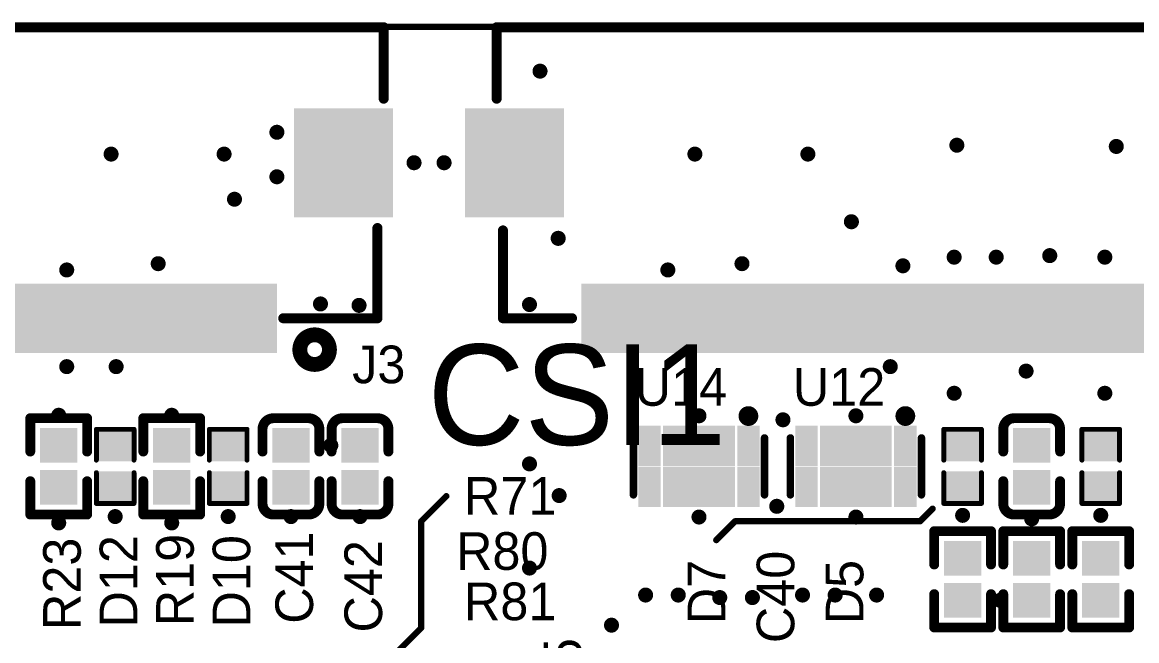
# Model space of a CAD drawing. Header units: millimetres. Extents: x 1205 to 1330, y 770 to 864.
# Drawn here: x 1275.97 to 1298.52, y 847.21 to 859.73 of the extents above; entities that cross this region are included whole.
import ezdxf

# ---------------------------------------------------------------- set-up
doc = ezdxf.new("R2010")
doc.units = ezdxf.units.MM
for name, color, linetype in [('Mechanical1', 6, 'Continuous'), ('TopOverlay', 2, 'Continuous'), ('TopPaste', 8, 'Continuous'), ('TopSolder', 216, 'Continuous'), ('ViaHoleLayer', 16, 'Continuous')]:
    doc.layers.add(name, color=color, linetype=linetype)

# ---------------------------------------------------------------- blocks, each defined once
blk = doc.blocks.new('0402_C_56')
at = {"layer": 'TopOverlay', "const_width": 0.2}
for points in [[(-0.975, 0.355, -0.414214), (-0.755, 0.575)], [(0.755, 0.575, -0.414214), (0.975, 0.355)], [(-0.755, -0.575, -0.414214), (-0.975, -0.355)], [(0.975, -0.355, -0.414214), (0.755, -0.575)]]:
    blk.add_lwpolyline(points, format="xyb", dxfattribs=at)
for points in [[(-0.975, 0.355), (-0.975, -0.355)], [(-0.75, 0.575), (-0.3, 0.575)], [(0.3, 0.575), (0.75, 0.575)], [(0.975, 0.355), (0.975, -0.355)], [(-0.3, -0.575), (-0.75, -0.575)], [(0.3, -0.575), (0.75, -0.575)]]:
    blk.add_lwpolyline(points, dxfattribs=at)
at = {"layer": 'TopOverlay', "const_width": 0.1}
for points in [[(-1.025, 0.355, 1), (-0.925, 0.355, 1)], [(-1.025, 0.355, 1), (-0.925, 0.355, 1)], [(-0.805, 0.575, 1), (-0.705, 0.575, 1)], [(-0.8, 0.575, 1), (-0.7, 0.575, 1)], [(-0.35, 0.575, 1), (-0.25, 0.575, 1)], [(0.25, 0.575, 1), (0.35, 0.575, 1)], [(0.7, 0.575, 1), (0.8, 0.575, 1)], [(0.705, 0.575, 1), (0.805, 0.575, 1)], [(0.925, 0.355, 1), (1.025, 0.355, 1)], [(0.925, 0.355, 1), (1.025, 0.355, 1)], [(-1.025, -0.355, 1), (-0.925, -0.355, 1)], [(-1.025, -0.355, 1), (-0.925, -0.355, 1)], [(0.925, -0.355, 1), (1.025, -0.355, 1)], [(0.925, -0.355, 1), (1.025, -0.355, 1)], [(-0.805, -0.575, 1), (-0.705, -0.575, 1)], [(-0.8, -0.575, 1), (-0.7, -0.575, 1)], [(-0.35, -0.575, 1), (-0.25, -0.575, 1)], [(0.25, -0.575, 1), (0.35, -0.575, 1)], [(0.7, -0.575, 1), (0.8, -0.575, 1)], [(0.705, -0.575, 1), (0.805, -0.575, 1)]]:
    blk.add_lwpolyline(points, format="xyb", close=True, dxfattribs=at)
at = {"layer": 'TopPaste'}
for points in [[(-0.725, -0.325), (-0.125, -0.325), (-0.725, 0.325), (-0.125, 0.325)], [(0.125, -0.325), (0.725, -0.325), (0.125, 0.325), (0.725, 0.325)]]:
    blk.add_solid(points, dxfattribs=at)
at = {"layer": 'TopSolder'}
for points in [[(-0.776, -0.376), (-0.074, -0.376), (-0.776, 0.376), (-0.074, 0.376)], [(0.074, -0.376), (0.776, -0.376), (0.074, 0.376), (0.776, 0.376)]]:
    blk.add_solid(points, dxfattribs=at)
blk = doc.blocks.new('0402_C_57')
at = {"layer": 'TopOverlay', "const_width": 0.2}
for points in [[(-0.975, 0.355, -0.414214), (-0.755, 0.575)], [(0.755, 0.575, -0.414214), (0.975, 0.355)], [(-0.755, -0.575, -0.414214), (-0.975, -0.355)], [(0.975, -0.355, -0.414214), (0.755, -0.575)]]:
    blk.add_lwpolyline(points, format="xyb", dxfattribs=at)
for points in [[(-0.975, 0.355), (-0.975, -0.355)], [(-0.75, 0.575), (-0.3, 0.575)], [(0.3, 0.575), (0.75, 0.575)], [(0.975, 0.355), (0.975, -0.355)], [(-0.3, -0.575), (-0.75, -0.575)], [(0.3, -0.575), (0.75, -0.575)]]:
    blk.add_lwpolyline(points, dxfattribs=at)
at = {"layer": 'TopOverlay', "const_width": 0.1}
for points in [[(-1.025, 0.355, 1), (-0.925, 0.355, 1)], [(-1.025, 0.355, 1), (-0.925, 0.355, 1)], [(-0.805, 0.575, 1), (-0.705, 0.575, 1)], [(-0.8, 0.575, 1), (-0.7, 0.575, 1)], [(-0.35, 0.575, 1), (-0.25, 0.575, 1)], [(0.25, 0.575, 1), (0.35, 0.575, 1)], [(0.7, 0.575, 1), (0.8, 0.575, 1)], [(0.705, 0.575, 1), (0.805, 0.575, 1)], [(0.925, 0.355, 1), (1.025, 0.355, 1)], [(0.925, 0.355, 1), (1.025, 0.355, 1)], [(-1.025, -0.355, 1), (-0.925, -0.355, 1)], [(-1.025, -0.355, 1), (-0.925, -0.355, 1)], [(0.925, -0.355, 1), (1.025, -0.355, 1)], [(0.925, -0.355, 1), (1.025, -0.355, 1)], [(-0.805, -0.575, 1), (-0.705, -0.575, 1)], [(-0.8, -0.575, 1), (-0.7, -0.575, 1)], [(-0.35, -0.575, 1), (-0.25, -0.575, 1)], [(0.25, -0.575, 1), (0.35, -0.575, 1)], [(0.7, -0.575, 1), (0.8, -0.575, 1)], [(0.705, -0.575, 1), (0.805, -0.575, 1)]]:
    blk.add_lwpolyline(points, format="xyb", close=True, dxfattribs=at)
at = {"layer": 'TopPaste'}
for points in [[(-0.725, -0.325), (-0.125, -0.325), (-0.725, 0.325), (-0.125, 0.325)], [(0.125, -0.325), (0.725, -0.325), (0.125, 0.325), (0.725, 0.325)]]:
    blk.add_solid(points, dxfattribs=at)
at = {"layer": 'TopSolder'}
for points in [[(-0.776, -0.376), (-0.074, -0.376), (-0.776, 0.376), (-0.074, 0.376)], [(0.074, -0.376), (0.776, -0.376), (0.074, 0.376), (0.776, 0.376)]]:
    blk.add_solid(points, dxfattribs=at)
blk = doc.blocks.new('0402_C_58')
at = {"layer": 'TopOverlay', "const_width": 0.2}
for points in [[(-0.975, 0.355, -0.414214), (-0.755, 0.575)], [(0.755, 0.575, -0.414214), (0.975, 0.355)], [(-0.755, -0.575, -0.414214), (-0.975, -0.355)], [(0.975, -0.355, -0.414214), (0.755, -0.575)]]:
    blk.add_lwpolyline(points, format="xyb", dxfattribs=at)
for points in [[(-0.975, 0.355), (-0.975, -0.355)], [(-0.75, 0.575), (-0.3, 0.575)], [(0.3, 0.575), (0.75, 0.575)], [(0.975, 0.355), (0.975, -0.355)], [(-0.3, -0.575), (-0.75, -0.575)], [(0.3, -0.575), (0.75, -0.575)]]:
    blk.add_lwpolyline(points, dxfattribs=at)
at = {"layer": 'TopOverlay', "const_width": 0.1}
for points in [[(-1.025, 0.355, 1), (-0.925, 0.355, 1)], [(-1.025, 0.355, 1), (-0.925, 0.355, 1)], [(-0.805, 0.575, 1), (-0.705, 0.575, 1)], [(-0.8, 0.575, 1), (-0.7, 0.575, 1)], [(-0.35, 0.575, 1), (-0.25, 0.575, 1)], [(0.25, 0.575, 1), (0.35, 0.575, 1)], [(0.7, 0.575, 1), (0.8, 0.575, 1)], [(0.705, 0.575, 1), (0.805, 0.575, 1)], [(0.925, 0.355, 1), (1.025, 0.355, 1)], [(0.925, 0.355, 1), (1.025, 0.355, 1)], [(-1.025, -0.355, 1), (-0.925, -0.355, 1)], [(-1.025, -0.355, 1), (-0.925, -0.355, 1)], [(0.925, -0.355, 1), (1.025, -0.355, 1)], [(0.925, -0.355, 1), (1.025, -0.355, 1)], [(-0.805, -0.575, 1), (-0.705, -0.575, 1)], [(-0.8, -0.575, 1), (-0.7, -0.575, 1)], [(-0.35, -0.575, 1), (-0.25, -0.575, 1)], [(0.25, -0.575, 1), (0.35, -0.575, 1)], [(0.7, -0.575, 1), (0.8, -0.575, 1)], [(0.705, -0.575, 1), (0.805, -0.575, 1)]]:
    blk.add_lwpolyline(points, format="xyb", close=True, dxfattribs=at)
at = {"layer": 'TopPaste'}
for points in [[(-0.725, -0.325), (-0.125, -0.325), (-0.725, 0.325), (-0.125, 0.325)], [(0.125, -0.325), (0.725, -0.325), (0.125, 0.325), (0.725, 0.325)]]:
    blk.add_solid(points, dxfattribs=at)
at = {"layer": 'TopSolder'}
for points in [[(-0.776, -0.376), (-0.074, -0.376), (-0.776, 0.376), (-0.074, 0.376)], [(0.074, -0.376), (0.776, -0.376), (0.074, 0.376), (0.776, 0.376)]]:
    blk.add_solid(points, dxfattribs=at)
blk = doc.blocks.new('DFN1006_236')
at = {"layer": 'TopOverlay', "const_width": 0.1}
for points in [[(-0.75, 0.381), (-0.127, 0.381)], [(-0.75, 0.381), (-0.75, -0.381)], [(0.127, 0.381), (0.75, 0.381)], [(0.75, 0.381), (0.75, -0.381)], [(-0.75, -0.381), (-0.127, -0.381)], [(0.127, -0.381), (0.75, -0.381)]]:
    blk.add_lwpolyline(points, dxfattribs=at)
at = {"layer": 'TopOverlay', "const_width": 0.05}
for points in [[(-0.775, 0.381, 1), (-0.725, 0.381, 1)], [(-0.775, 0.381, 1), (-0.725, 0.381, 1)], [(-0.152, 0.381, 1), (-0.102, 0.381, 1)], [(0.102, 0.381, 1), (0.152, 0.381, 1)], [(0.725, 0.381, 1), (0.775, 0.381, 1)], [(0.725, 0.381, 1), (0.775, 0.381, 1)], [(-0.775, -0.381, 1), (-0.725, -0.381, 1)], [(-0.775, -0.381, 1), (-0.725, -0.381, 1)], [(-0.152, -0.381, 1), (-0.102, -0.381, 1)], [(0.102, -0.381, 1), (0.152, -0.381, 1)], [(0.725, -0.381, 1), (0.775, -0.381, 1)], [(0.725, -0.381, 1), (0.775, -0.381, 1)]]:
    blk.add_lwpolyline(points, format="xyb", close=True, dxfattribs=at)
at = {"layer": 'TopPaste'}
for points in [[(-0.65, -0.3), (-0.15, -0.3), (-0.65, 0.3), (-0.15, 0.3)], [(0.15, -0.3), (0.65, -0.3), (0.15, 0.3), (0.65, 0.3)]]:
    blk.add_solid(points, dxfattribs=at)
at = {"layer": 'TopSolder'}
for points in [[(-0.701, -0.351), (-0.099, -0.351), (-0.701, 0.351), (-0.099, 0.351)], [(0.099, -0.351), (0.701, -0.351), (0.099, 0.351), (0.701, 0.351)]]:
    blk.add_solid(points, dxfattribs=at)
blk = doc.blocks.new('DFN1006_238')
at = {"layer": 'TopOverlay', "const_width": 0.1}
for points in [[(-0.75, 0.381), (-0.75, -0.381)], [(-0.75, 0.381), (-0.127, 0.381)], [(0.127, 0.381), (0.75, 0.381)], [(0.75, 0.381), (0.75, -0.381)], [(-0.75, -0.381), (-0.127, -0.381)], [(0.127, -0.381), (0.75, -0.381)]]:
    blk.add_lwpolyline(points, dxfattribs=at)
at = {"layer": 'TopOverlay', "const_width": 0.05}
for points in [[(-0.775, 0.381, 1), (-0.725, 0.381, 1)], [(-0.775, 0.381, 1), (-0.725, 0.381, 1)], [(-0.152, 0.381, 1), (-0.102, 0.381, 1)], [(0.102, 0.381, 1), (0.152, 0.381, 1)], [(0.725, 0.381, 1), (0.775, 0.381, 1)], [(0.725, 0.381, 1), (0.775, 0.381, 1)], [(-0.775, -0.381, 1), (-0.725, -0.381, 1)], [(-0.775, -0.381, 1), (-0.725, -0.381, 1)], [(-0.152, -0.381, 1), (-0.102, -0.381, 1)], [(0.102, -0.381, 1), (0.152, -0.381, 1)], [(0.725, -0.381, 1), (0.775, -0.381, 1)], [(0.725, -0.381, 1), (0.775, -0.381, 1)]]:
    blk.add_lwpolyline(points, format="xyb", close=True, dxfattribs=at)
at = {"layer": 'TopPaste'}
for points in [[(-0.65, -0.3), (-0.15, -0.3), (-0.65, 0.3), (-0.15, 0.3)], [(0.15, -0.3), (0.65, -0.3), (0.15, 0.3), (0.65, 0.3)]]:
    blk.add_solid(points, dxfattribs=at)
at = {"layer": 'TopSolder'}
for points in [[(-0.701, -0.351), (-0.099, -0.351), (-0.701, 0.351), (-0.099, 0.351)], [(0.099, -0.351), (0.701, -0.351), (0.099, 0.351), (0.701, 0.351)]]:
    blk.add_solid(points, dxfattribs=at)
blk = doc.blocks.new('DFN1006_241')
at = {"layer": 'TopOverlay', "const_width": 0.1}
for points in [[(-0.75, 0.381), (-0.75, -0.381)], [(-0.75, 0.381), (-0.127, 0.381)], [(0.127, 0.381), (0.75, 0.381)], [(0.75, 0.381), (0.75, -0.381)], [(-0.75, -0.381), (-0.127, -0.381)], [(0.127, -0.381), (0.75, -0.381)]]:
    blk.add_lwpolyline(points, dxfattribs=at)
at = {"layer": 'TopOverlay', "const_width": 0.05}
for points in [[(-0.775, 0.381, 1), (-0.725, 0.381, 1)], [(-0.775, 0.381, 1), (-0.725, 0.381, 1)], [(-0.152, 0.381, 1), (-0.102, 0.381, 1)], [(0.102, 0.381, 1), (0.152, 0.381, 1)], [(0.725, 0.381, 1), (0.775, 0.381, 1)], [(0.725, 0.381, 1), (0.775, 0.381, 1)], [(-0.775, -0.381, 1), (-0.725, -0.381, 1)], [(-0.775, -0.381, 1), (-0.725, -0.381, 1)], [(-0.152, -0.381, 1), (-0.102, -0.381, 1)], [(0.102, -0.381, 1), (0.152, -0.381, 1)], [(0.725, -0.381, 1), (0.775, -0.381, 1)], [(0.725, -0.381, 1), (0.775, -0.381, 1)]]:
    blk.add_lwpolyline(points, format="xyb", close=True, dxfattribs=at)
at = {"layer": 'TopPaste'}
for points in [[(-0.65, -0.3), (-0.15, -0.3), (-0.65, 0.3), (-0.15, 0.3)], [(0.15, -0.3), (0.65, -0.3), (0.15, 0.3), (0.65, 0.3)]]:
    blk.add_solid(points, dxfattribs=at)
at = {"layer": 'TopSolder'}
for points in [[(-0.701, -0.351), (-0.099, -0.351), (-0.701, 0.351), (-0.099, 0.351)], [(0.099, -0.351), (0.701, -0.351), (0.099, 0.351), (0.701, 0.351)]]:
    blk.add_solid(points, dxfattribs=at)
blk = doc.blocks.new('DFN1006_243')
at = {"layer": 'TopOverlay', "const_width": 0.1}
for points in [[(-0.75, 0.381), (-0.75, -0.381)], [(-0.75, 0.381), (-0.127, 0.381)], [(0.127, 0.381), (0.75, 0.381)], [(0.75, 0.381), (0.75, -0.381)], [(-0.75, -0.381), (-0.127, -0.381)], [(0.127, -0.381), (0.75, -0.381)]]:
    blk.add_lwpolyline(points, dxfattribs=at)
at = {"layer": 'TopOverlay', "const_width": 0.05}
for points in [[(-0.775, 0.381, 1), (-0.725, 0.381, 1)], [(-0.775, 0.381, 1), (-0.725, 0.381, 1)], [(-0.152, 0.381, 1), (-0.102, 0.381, 1)], [(0.102, 0.381, 1), (0.152, 0.381, 1)], [(0.725, 0.381, 1), (0.775, 0.381, 1)], [(0.725, 0.381, 1), (0.775, 0.381, 1)], [(-0.775, -0.381, 1), (-0.725, -0.381, 1)], [(-0.775, -0.381, 1), (-0.725, -0.381, 1)], [(-0.152, -0.381, 1), (-0.102, -0.381, 1)], [(0.102, -0.381, 1), (0.152, -0.381, 1)], [(0.725, -0.381, 1), (0.775, -0.381, 1)], [(0.725, -0.381, 1), (0.775, -0.381, 1)]]:
    blk.add_lwpolyline(points, format="xyb", close=True, dxfattribs=at)
at = {"layer": 'TopPaste'}
for points in [[(-0.65, -0.3), (-0.15, -0.3), (-0.65, 0.3), (-0.15, 0.3)], [(0.15, -0.3), (0.65, -0.3), (0.15, 0.3), (0.65, 0.3)]]:
    blk.add_solid(points, dxfattribs=at)
at = {"layer": 'TopSolder'}
for points in [[(-0.701, -0.351), (-0.099, -0.351), (-0.701, 0.351), (-0.099, 0.351)], [(0.099, -0.351), (0.701, -0.351), (0.099, 0.351), (0.701, 0.351)]]:
    blk.add_solid(points, dxfattribs=at)
blk = doc.blocks.new('FFC0_5_40P_324')
at = {"layer": 'TopOverlay'}
for points, const_width in [([(-10.466, 2.209, 1), (-11.066, 2.209, 1)], 0.3), ([(-11.141, 2.209, 1), (-10.991, 2.209, 1)], 0.15), ([(-10.541, 2.209, 1), (-10.391, 2.209, 1)], 0.15), ([(-12.087, 1.574, 1), (-11.985, 1.574, 1)], 0.102), ([(-12.087, 1.574, 1), (-11.985, 1.574, 1)], 0.101), ([(-10.182, 1.574, 1), (-10.08, 1.574, 1)], 0.101), ([(-12.087, -0.252, 1), (-11.985, -0.252, 1)], 0.102), ([(-12.214, -2.871, 1), (-12.112, -2.871, 1)], 0.101), ([(-12.214, -4.316, 1), (-12.112, -4.316, 1)], 0.102), ([(-12.214, -4.316, 1), (-12.112, -4.316, 1)], 0.101)]:
    blk.add_lwpolyline(points, format="xyb", close=True, dxfattribs=dict(at, const_width=const_width))
at = {"layer": 'TopOverlay', "const_width": 0.203}
for points in [[(-12.036, 1.574), (-12.036, -0.252)], [(-10.131, 1.574), (-12.036, 1.574)], [(-12.163, -2.871), (-12.163, -4.316)], [(11.713, -4.316), (-12.163, -4.316)]]:
    blk.add_lwpolyline(points, dxfattribs=at)
at = {"layer": 'TopPaste'}
for points in [[(-9.9, 0.974), (-9.6, 0.974), (-9.9, 2.174), (-9.6, 2.174)], [(-9.4, 0.974), (-9.1, 0.974), (-9.4, 2.174), (-9.1, 2.174)], [(-8.9, 0.974), (-8.6, 0.974), (-8.9, 2.174), (-8.6, 2.174)], [(-8.4, 0.974), (-8.1, 0.974), (-8.4, 2.174), (-8.1, 2.174)], [(-7.9, 0.974), (-7.6, 0.974), (-7.9, 2.174), (-7.6, 2.174)], [(-7.4, 0.974), (-7.1, 0.974), (-7.4, 2.174), (-7.1, 2.174)], [(-6.9, 0.974), (-6.6, 0.974), (-6.9, 2.174), (-6.6, 2.174)], [(-6.4, 0.974), (-6.1, 0.974), (-6.4, 2.174), (-6.1, 2.174)], [(-5.9, 0.974), (-5.6, 0.974), (-5.9, 2.174), (-5.6, 2.174)], [(-5.4, 0.974), (-5.1, 0.974), (-5.4, 2.174), (-5.1, 2.174)], [(-4.9, 0.974), (-4.6, 0.974), (-4.9, 2.174), (-4.6, 2.174)], [(-12.25, -2.574), (-10.45, -2.574), (-12.25, -0.574), (-10.45, -0.574)]]:
    blk.add_solid(points, dxfattribs=at)
at = {"layer": 'TopSolder'}
for points in [[(-10.002, 0.872), (-9.498, 0.872), (-10.002, 2.276), (-9.498, 2.276)], [(-9.502, 0.872), (-8.998, 0.872), (-9.502, 2.276), (-8.998, 2.276)], [(-9.002, 0.872), (-8.498, 0.872), (-9.002, 2.276), (-8.498, 2.276)], [(-8.502, 0.872), (-7.998, 0.872), (-8.502, 2.276), (-7.998, 2.276)], [(-8.002, 0.872), (-7.498, 0.872), (-8.002, 2.276), (-7.498, 2.276)], [(-7.502, 0.872), (-6.998, 0.872), (-7.502, 2.276), (-6.998, 2.276)], [(-7.002, 0.872), (-6.498, 0.872), (-7.002, 2.276), (-6.498, 2.276)], [(-6.502, 0.872), (-5.998, 0.872), (-6.502, 2.276), (-5.998, 2.276)], [(-6.002, 0.872), (-5.498, 0.872), (-6.002, 2.276), (-5.498, 2.276)], [(-5.502, 0.872), (-4.998, 0.872), (-5.502, 2.276), (-4.998, 2.276)], [(-5.002, 0.872), (-4.498, 0.872), (-5.002, 2.276), (-4.498, 2.276)], [(-12.352, -2.676), (-10.348, -2.676), (-12.352, -0.472), (-10.348, -0.472)]]:
    blk.add_solid(points, dxfattribs=at)
blk = doc.blocks.new('FFC0_5_40P_325')
at = {"layer": 'TopOverlay', "const_width": 0.203}
for points in [[(11.586, 1.574), (10.189, 1.574)], [(11.586, 1.574), (11.586, -0.204)], [(11.713, -2.871), (11.713, -4.316)], [(11.713, -4.316), (-12.163, -4.316)]]:
    blk.add_lwpolyline(points, dxfattribs=at)
at = {"layer": 'TopOverlay'}
for points, const_width in [([(10.138, 1.574, 1), (10.24, 1.574, 1)], 0.101), ([(11.535, 1.574, 1), (11.637, 1.574, 1)], 0.101), ([(11.535, 1.574, 1), (11.637, 1.574, 1)], 0.101), ([(11.535, -0.204, 1), (11.637, -0.204, 1)], 0.101), ([(11.662, -2.871, 1), (11.764, -2.871, 1)], 0.101), ([(11.662, -4.316, 1), (11.764, -4.316, 1)], 0.102), ([(11.662, -4.316, 1), (11.764, -4.316, 1)], 0.101)]:
    blk.add_lwpolyline(points, format="xyb", close=True, dxfattribs=dict(at, const_width=const_width))
at = {"layer": 'TopPaste'}
for points in [[(-1.4, 0.974), (-1.1, 0.974), (-1.4, 2.174), (-1.1, 2.174)], [(-0.9, 0.974), (-0.6, 0.974), (-0.9, 2.174), (-0.6, 2.174)], [(-0.4, 0.974), (-0.1, 0.974), (-0.4, 2.174), (-0.1, 2.174)], [(0.1, 0.974), (0.4, 0.974), (0.1, 2.174), (0.4, 2.174)], [(0.6, 0.974), (0.9, 0.974), (0.6, 2.174), (0.9, 2.174)], [(1.1, 0.974), (1.4, 0.974), (1.1, 2.174), (1.4, 2.174)], [(1.6, 0.974), (1.9, 0.974), (1.6, 2.174), (1.9, 2.174)], [(2.1, 0.974), (2.4, 0.974), (2.1, 2.174), (2.4, 2.174)], [(2.6, 0.974), (2.9, 0.974), (2.6, 2.174), (2.9, 2.174)], [(3.1, 0.974), (3.4, 0.974), (3.1, 2.174), (3.4, 2.174)], [(3.6, 0.974), (3.9, 0.974), (3.6, 2.174), (3.9, 2.174)], [(4.1, 0.974), (4.4, 0.974), (4.1, 2.174), (4.4, 2.174)], [(4.6, 0.974), (4.9, 0.974), (4.6, 2.174), (4.9, 2.174)], [(5.1, 0.974), (5.4, 0.974), (5.1, 2.174), (5.4, 2.174)], [(5.6, 0.974), (5.9, 0.974), (5.6, 2.174), (5.9, 2.174)], [(6.1, 0.974), (6.4, 0.974), (6.1, 2.174), (6.4, 2.174)], [(6.6, 0.974), (6.9, 0.974), (6.6, 2.174), (6.9, 2.174)], [(7.1, 0.974), (7.4, 0.974), (7.1, 2.174), (7.4, 2.174)], [(7.6, 0.974), (7.9, 0.974), (7.6, 2.174), (7.9, 2.174)], [(8.1, 0.974), (8.4, 0.974), (8.1, 2.174), (8.4, 2.174)], [(8.6, 0.974), (8.9, 0.974), (8.6, 2.174), (8.9, 2.174)], [(9.1, 0.974), (9.4, 0.974), (9.1, 2.174), (9.4, 2.174)], [(9.6, 0.974), (9.9, 0.974), (9.6, 2.174), (9.9, 2.174)], [(12.25, -0.574), (10.45, -0.574), (12.25, -2.574), (10.45, -2.574)]]:
    blk.add_solid(points, dxfattribs=at)
at = {"layer": 'TopSolder'}
for points in [[(-1.502, 0.872), (-0.998, 0.872), (-1.502, 2.276), (-0.998, 2.276)], [(-1.002, 0.872), (-0.498, 0.872), (-1.002, 2.276), (-0.498, 2.276)], [(-0.502, 0.872), (0.002, 0.872), (-0.502, 2.276), (0.002, 2.276)], [(-0.002, 0.872), (0.502, 0.872), (-0.002, 2.276), (0.502, 2.276)], [(0.498, 0.872), (1.002, 0.872), (0.498, 2.276), (1.002, 2.276)], [(0.998, 0.872), (1.502, 0.872), (0.998, 2.276), (1.502, 2.276)], [(1.498, 0.872), (2.002, 0.872), (1.498, 2.276), (2.002, 2.276)], [(1.998, 0.872), (2.502, 0.872), (1.998, 2.276), (2.502, 2.276)], [(2.498, 0.872), (3.002, 0.872), (2.498, 2.276), (3.002, 2.276)], [(2.998, 0.872), (3.502, 0.872), (2.998, 2.276), (3.502, 2.276)], [(3.498, 0.872), (4.002, 0.872), (3.498, 2.276), (4.002, 2.276)], [(3.998, 0.872), (4.502, 0.872), (3.998, 2.276), (4.502, 2.276)], [(4.498, 0.872), (5.002, 0.872), (4.498, 2.276), (5.002, 2.276)], [(4.998, 0.872), (5.502, 0.872), (4.998, 2.276), (5.502, 2.276)], [(5.498, 0.872), (6.002, 0.872), (5.498, 2.276), (6.002, 2.276)], [(5.998, 0.872), (6.502, 0.872), (5.998, 2.276), (6.502, 2.276)], [(6.498, 0.872), (7.002, 0.872), (6.498, 2.276), (7.002, 2.276)], [(6.998, 0.872), (7.502, 0.872), (6.998, 2.276), (7.502, 2.276)], [(7.498, 0.872), (8.002, 0.872), (7.498, 2.276), (8.002, 2.276)], [(7.998, 0.872), (8.502, 0.872), (7.998, 2.276), (8.502, 2.276)], [(8.498, 0.872), (9.002, 0.872), (8.498, 2.276), (9.002, 2.276)], [(8.998, 0.872), (9.502, 0.872), (8.998, 2.276), (9.502, 2.276)], [(9.498, 0.872), (10.002, 0.872), (9.498, 2.276), (10.002, 2.276)], [(12.352, -0.472), (10.348, -0.472), (12.352, -2.676), (10.348, -2.676)]]:
    blk.add_solid(points, dxfattribs=at)
blk = doc.blocks.new('0402_R_373')
at = {"layer": 'TopOverlay', "const_width": 0.2}
for points in [[(-0.3, 0.575), (-0.975, 0.575)], [(-0.975, -0.575), (-0.975, 0.575)], [(0.975, 0.575), (0.3, 0.575)], [(0.975, -0.575), (0.975, 0.575)], [(-0.975, -0.575), (-0.3, -0.575)], [(0.3, -0.575), (0.975, -0.575)]]:
    blk.add_lwpolyline(points, dxfattribs=at)
at = {"layer": 'TopOverlay', "const_width": 0.1}
for points in [[(-1.025, 0.575, 1), (-0.925, 0.575, 1)], [(-1.025, 0.575, 1), (-0.925, 0.575, 1)], [(-0.35, 0.575, 1), (-0.25, 0.575, 1)], [(0.25, 0.575, 1), (0.35, 0.575, 1)], [(0.925, 0.575, 1), (1.025, 0.575, 1)], [(0.925, 0.575, 1), (1.025, 0.575, 1)], [(-1.025, -0.575, 1), (-0.925, -0.575, 1)], [(-1.025, -0.575, 1), (-0.925, -0.575, 1)], [(-0.35, -0.575, 1), (-0.25, -0.575, 1)], [(0.25, -0.575, 1), (0.35, -0.575, 1)], [(0.925, -0.575, 1), (1.025, -0.575, 1)], [(0.925, -0.575, 1), (1.025, -0.575, 1)]]:
    blk.add_lwpolyline(points, format="xyb", close=True, dxfattribs=at)
at = {"layer": 'TopPaste'}
for points in [[(-0.725, -0.325), (-0.125, -0.325), (-0.725, 0.325), (-0.125, 0.325)], [(0.125, -0.325), (0.725, -0.325), (0.125, 0.325), (0.725, 0.325)]]:
    blk.add_solid(points, dxfattribs=at)
at = {"layer": 'TopSolder'}
for points in [[(-0.776, -0.376), (-0.074, -0.376), (-0.776, 0.376), (-0.074, 0.376)], [(0.074, -0.376), (0.776, -0.376), (0.074, 0.376), (0.776, 0.376)]]:
    blk.add_solid(points, dxfattribs=at)
blk = doc.blocks.new('0402_R_375')
at = {"layer": 'TopOverlay', "const_width": 0.2}
for points in [[(-0.975, -0.575), (-0.975, 0.575)], [(-0.3, 0.575), (-0.975, 0.575)], [(0.975, 0.575), (0.3, 0.575)], [(0.975, -0.575), (0.975, 0.575)], [(-0.975, -0.575), (-0.3, -0.575)], [(0.3, -0.575), (0.975, -0.575)]]:
    blk.add_lwpolyline(points, dxfattribs=at)
at = {"layer": 'TopOverlay', "const_width": 0.1}
for points in [[(-1.025, 0.575, 1), (-0.925, 0.575, 1)], [(-1.025, 0.575, 1), (-0.925, 0.575, 1)], [(-0.35, 0.575, 1), (-0.25, 0.575, 1)], [(0.25, 0.575, 1), (0.35, 0.575, 1)], [(0.925, 0.575, 1), (1.025, 0.575, 1)], [(0.925, 0.575, 1), (1.025, 0.575, 1)], [(-1.025, -0.575, 1), (-0.925, -0.575, 1)], [(-1.025, -0.575, 1), (-0.925, -0.575, 1)], [(-0.35, -0.575, 1), (-0.25, -0.575, 1)], [(0.25, -0.575, 1), (0.35, -0.575, 1)], [(0.925, -0.575, 1), (1.025, -0.575, 1)], [(0.925, -0.575, 1), (1.025, -0.575, 1)]]:
    blk.add_lwpolyline(points, format="xyb", close=True, dxfattribs=at)
at = {"layer": 'TopPaste'}
for points in [[(-0.725, -0.325), (-0.125, -0.325), (-0.725, 0.325), (-0.125, 0.325)], [(0.125, -0.325), (0.725, -0.325), (0.125, 0.325), (0.725, 0.325)]]:
    blk.add_solid(points, dxfattribs=at)
at = {"layer": 'TopSolder'}
for points in [[(-0.776, -0.376), (-0.074, -0.376), (-0.776, 0.376), (-0.074, 0.376)], [(0.074, -0.376), (0.776, -0.376), (0.074, 0.376), (0.776, 0.376)]]:
    blk.add_solid(points, dxfattribs=at)
blk = doc.blocks.new('0402_R_379')
at = {"layer": 'TopOverlay', "const_width": 0.2}
for points in [[(-0.975, -0.575), (-0.975, 0.575)], [(-0.3, 0.575), (-0.975, 0.575)], [(0.975, 0.575), (0.3, 0.575)], [(0.975, -0.575), (0.975, 0.575)], [(-0.975, -0.575), (-0.3, -0.575)], [(0.3, -0.575), (0.975, -0.575)]]:
    blk.add_lwpolyline(points, dxfattribs=at)
at = {"layer": 'TopOverlay', "const_width": 0.1}
for points in [[(-1.025, 0.575, 1), (-0.925, 0.575, 1)], [(-1.025, 0.575, 1), (-0.925, 0.575, 1)], [(-0.35, 0.575, 1), (-0.25, 0.575, 1)], [(0.25, 0.575, 1), (0.35, 0.575, 1)], [(0.925, 0.575, 1), (1.025, 0.575, 1)], [(0.925, 0.575, 1), (1.025, 0.575, 1)], [(-1.025, -0.575, 1), (-0.925, -0.575, 1)], [(-1.025, -0.575, 1), (-0.925, -0.575, 1)], [(-0.35, -0.575, 1), (-0.25, -0.575, 1)], [(0.25, -0.575, 1), (0.35, -0.575, 1)], [(0.925, -0.575, 1), (1.025, -0.575, 1)], [(0.925, -0.575, 1), (1.025, -0.575, 1)]]:
    blk.add_lwpolyline(points, format="xyb", close=True, dxfattribs=at)
at = {"layer": 'TopPaste'}
for points in [[(-0.725, -0.325), (-0.125, -0.325), (-0.725, 0.325), (-0.125, 0.325)], [(0.125, -0.325), (0.725, -0.325), (0.125, 0.325), (0.725, 0.325)]]:
    blk.add_solid(points, dxfattribs=at)
at = {"layer": 'TopSolder'}
for points in [[(-0.776, -0.376), (-0.074, -0.376), (-0.776, 0.376), (-0.074, 0.376)], [(0.074, -0.376), (0.776, -0.376), (0.074, 0.376), (0.776, 0.376)]]:
    blk.add_solid(points, dxfattribs=at)
blk = doc.blocks.new('0402_R_383')
at = {"layer": 'TopOverlay', "const_width": 0.2}
for points in [[(-0.975, 0.575), (-0.3, 0.575)], [(-0.975, 0.575), (-0.975, -0.575)], [(0.3, 0.575), (0.975, 0.575)], [(0.975, 0.575), (0.975, -0.575)], [(-0.3, -0.575), (-0.975, -0.575)], [(0.975, -0.575), (0.3, -0.575)]]:
    blk.add_lwpolyline(points, dxfattribs=at)
at = {"layer": 'TopOverlay', "const_width": 0.1}
for points in [[(-1.025, 0.575, 1), (-0.925, 0.575, 1)], [(-1.025, 0.575, 1), (-0.925, 0.575, 1)], [(-0.35, 0.575, 1), (-0.25, 0.575, 1)], [(0.25, 0.575, 1), (0.35, 0.575, 1)], [(0.925, 0.575, 1), (1.025, 0.575, 1)], [(0.925, 0.575, 1), (1.025, 0.575, 1)], [(-1.025, -0.575, 1), (-0.925, -0.575, 1)], [(-1.025, -0.575, 1), (-0.925, -0.575, 1)], [(-0.35, -0.575, 1), (-0.25, -0.575, 1)], [(0.25, -0.575, 1), (0.35, -0.575, 1)], [(0.925, -0.575, 1), (1.025, -0.575, 1)], [(0.925, -0.575, 1), (1.025, -0.575, 1)]]:
    blk.add_lwpolyline(points, format="xyb", close=True, dxfattribs=at)
at = {"layer": 'TopPaste'}
for points in [[(-0.725, -0.325), (-0.125, -0.325), (-0.725, 0.325), (-0.125, 0.325)], [(0.125, -0.325), (0.725, -0.325), (0.125, 0.325), (0.725, 0.325)]]:
    blk.add_solid(points, dxfattribs=at)
at = {"layer": 'TopSolder'}
for points in [[(-0.776, -0.376), (-0.074, -0.376), (-0.776, 0.376), (-0.074, 0.376)], [(0.074, -0.376), (0.776, -0.376), (0.074, 0.376), (0.776, 0.376)]]:
    blk.add_solid(points, dxfattribs=at)
blk = doc.blocks.new('0402_R_385')
at = {"layer": 'TopOverlay', "const_width": 0.2}
for points in [[(-0.975, 0.575), (-0.3, 0.575)], [(-0.975, 0.575), (-0.975, -0.575)], [(0.3, 0.575), (0.975, 0.575)], [(0.975, 0.575), (0.975, -0.575)], [(-0.3, -0.575), (-0.975, -0.575)], [(0.975, -0.575), (0.3, -0.575)]]:
    blk.add_lwpolyline(points, dxfattribs=at)
at = {"layer": 'TopOverlay', "const_width": 0.1}
for points in [[(-1.025, 0.575, 1), (-0.925, 0.575, 1)], [(-1.025, 0.575, 1), (-0.925, 0.575, 1)], [(-0.35, 0.575, 1), (-0.25, 0.575, 1)], [(0.25, 0.575, 1), (0.35, 0.575, 1)], [(0.925, 0.575, 1), (1.025, 0.575, 1)], [(0.925, 0.575, 1), (1.025, 0.575, 1)], [(-1.025, -0.575, 1), (-0.925, -0.575, 1)], [(-1.025, -0.575, 1), (-0.925, -0.575, 1)], [(-0.35, -0.575, 1), (-0.25, -0.575, 1)], [(0.25, -0.575, 1), (0.35, -0.575, 1)], [(0.925, -0.575, 1), (1.025, -0.575, 1)], [(0.925, -0.575, 1), (1.025, -0.575, 1)]]:
    blk.add_lwpolyline(points, format="xyb", close=True, dxfattribs=at)
at = {"layer": 'TopPaste'}
for points in [[(-0.725, -0.325), (-0.125, -0.325), (-0.725, 0.325), (-0.125, 0.325)], [(0.125, -0.325), (0.725, -0.325), (0.125, 0.325), (0.725, 0.325)]]:
    blk.add_solid(points, dxfattribs=at)
at = {"layer": 'TopSolder'}
for points in [[(-0.776, -0.376), (-0.074, -0.376), (-0.776, 0.376), (-0.074, 0.376)], [(0.074, -0.376), (0.776, -0.376), (0.074, 0.376), (0.776, 0.376)]]:
    blk.add_solid(points, dxfattribs=at)
blk = doc.blocks.new('DFN2510_596')
at = {"layer": 'TopOverlay', "const_width": 0.152}
for points in [[(-1.326, 0.576), (-1.326, -0.576)], [(1.326, 0.576), (1.326, -0.576)]]:
    blk.add_lwpolyline(points, dxfattribs=at)
at = {"layer": 'TopOverlay'}
for points, const_width in [([(-1.364, 0.576, 1), (-1.288, 0.576, 1)], 0.0762), ([(1.288, 0.576, 1), (1.364, 0.576, 1)], 0.0762), ([(-1.364, -0.576, 1), (-1.288, -0.576, 1)], 0.0762), ([(1.288, -0.576, 1), (1.364, -0.576, 1)], 0.0762), ([(-0.9, -1.019, 1), (-1.1, -1.019, 1)], 0.2), ([(-1.15, -1.019, 1), (-1.05, -1.019, 1)], 0.1), ([(-0.95, -1.019, 1), (-0.85, -1.019, 1)], 0.1)]:
    blk.add_lwpolyline(points, format="xyb", close=True, dxfattribs=dict(at, const_width=const_width))
at = {"layer": 'TopPaste'}
for points in [[(-1.125, 0.11), (-0.875, 0.11), (-1.125, 0.719), (-0.875, 0.719)], [(-0.625, 0.11), (-0.375, 0.11), (-0.625, 0.719), (-0.375, 0.719)], [(-0.19, 0.11), (0.19, 0.11), (-0.19, 0.719), (0.19, 0.719)], [(0.375, 0.11), (0.625, 0.11), (0.375, 0.719), (0.625, 0.719)], [(0.875, 0.11), (1.125, 0.11), (0.875, 0.719), (1.125, 0.719)], [(-1.125, -0.719), (-0.875, -0.719), (-1.125, -0.11), (-0.875, -0.11)], [(-0.625, -0.719), (-0.375, -0.719), (-0.625, -0.11), (-0.375, -0.11)], [(-0.19, -0.719), (0.19, -0.719), (-0.19, -0.11), (0.19, -0.11)], [(0.375, -0.719), (0.625, -0.719), (0.375, -0.11), (0.625, -0.11)], [(0.875, -0.719), (1.125, -0.719), (0.875, -0.11), (1.125, -0.11)]]:
    blk.add_solid(points, dxfattribs=at)
at = {"layer": 'TopSolder'}
for points in [[(-1.227, 0.008), (-0.773, 0.008), (-1.227, 0.821), (-0.773, 0.821)], [(-0.726, 0.008), (-0.273, 0.008), (-0.726, 0.821), (-0.273, 0.821)], [(-0.292, 0.008), (0.292, 0.008), (-0.292, 0.821), (0.292, 0.821)], [(0.274, 0.008), (0.727, 0.008), (0.274, 0.821), (0.727, 0.821)], [(0.773, 0.008), (1.227, 0.008), (0.773, 0.821), (1.227, 0.821)], [(-1.227, -0.821), (-0.773, -0.821), (-1.227, -0.008), (-0.773, -0.008)], [(-0.726, -0.821), (-0.273, -0.821), (-0.726, -0.008), (-0.273, -0.008)], [(-0.292, -0.821), (0.292, -0.821), (-0.292, -0.008), (0.292, -0.008)], [(0.274, -0.821), (0.727, -0.821), (0.274, -0.008), (0.727, -0.008)], [(0.773, -0.821), (1.227, -0.821), (0.773, -0.008), (1.227, -0.008)]]:
    blk.add_solid(points, dxfattribs=at)
blk = doc.blocks.new('DFN2510_598')
at = {"layer": 'TopOverlay', "const_width": 0.152}
for points in [[(-1.326, 0.576), (-1.326, -0.576)], [(1.326, 0.576), (1.326, -0.576)]]:
    blk.add_lwpolyline(points, dxfattribs=at)
at = {"layer": 'TopOverlay'}
for points, const_width in [([(-1.364, 0.576, 1), (-1.288, 0.576, 1)], 0.0762), ([(1.288, 0.576, 1), (1.364, 0.576, 1)], 0.0762), ([(-1.364, -0.576, 1), (-1.288, -0.576, 1)], 0.0762), ([(1.288, -0.576, 1), (1.364, -0.576, 1)], 0.0762), ([(-0.9, -1.019, 1), (-1.1, -1.019, 1)], 0.2), ([(-1.15, -1.019, 1), (-1.05, -1.019, 1)], 0.1), ([(-0.95, -1.019, 1), (-0.85, -1.019, 1)], 0.1)]:
    blk.add_lwpolyline(points, format="xyb", close=True, dxfattribs=dict(at, const_width=const_width))
at = {"layer": 'TopPaste'}
for points in [[(-1.125, 0.11), (-0.875, 0.11), (-1.125, 0.719), (-0.875, 0.719)], [(-0.625, 0.11), (-0.375, 0.11), (-0.625, 0.719), (-0.375, 0.719)], [(-0.19, 0.11), (0.19, 0.11), (-0.19, 0.719), (0.19, 0.719)], [(0.375, 0.11), (0.625, 0.11), (0.375, 0.719), (0.625, 0.719)], [(0.875, 0.11), (1.125, 0.11), (0.875, 0.719), (1.125, 0.719)], [(-1.125, -0.719), (-0.875, -0.719), (-1.125, -0.11), (-0.875, -0.11)], [(-0.625, -0.719), (-0.375, -0.719), (-0.625, -0.11), (-0.375, -0.11)], [(-0.19, -0.719), (0.19, -0.719), (-0.19, -0.11), (0.19, -0.11)], [(0.375, -0.719), (0.625, -0.719), (0.375, -0.11), (0.625, -0.11)], [(0.875, -0.719), (1.125, -0.719), (0.875, -0.11), (1.125, -0.11)]]:
    blk.add_solid(points, dxfattribs=at)
at = {"layer": 'TopSolder'}
for points in [[(-1.227, 0.008), (-0.773, 0.008), (-1.227, 0.821), (-0.773, 0.821)], [(-0.726, 0.008), (-0.273, 0.008), (-0.726, 0.821), (-0.273, 0.821)], [(-0.292, 0.008), (0.292, 0.008), (-0.292, 0.821), (0.292, 0.821)], [(0.274, 0.008), (0.727, 0.008), (0.274, 0.821), (0.727, 0.821)], [(0.773, 0.008), (1.227, 0.008), (0.773, 0.821), (1.227, 0.821)], [(-1.227, -0.821), (-0.773, -0.821), (-1.227, -0.008), (-0.773, -0.008)], [(-0.726, -0.821), (-0.273, -0.821), (-0.726, -0.008), (-0.273, -0.008)], [(-0.292, -0.821), (0.292, -0.821), (-0.292, -0.008), (0.292, -0.008)], [(0.274, -0.821), (0.727, -0.821), (0.274, -0.008), (0.727, -0.008)], [(0.773, -0.821), (1.227, -0.821), (0.773, -0.008), (1.227, -0.008)]]:
    blk.add_solid(points, dxfattribs=at)

msp = doc.modelspace()

# ---------------------------------------------------------------- linework, layer by layer
at = {"layer": 'Mechanical1', "const_width": 0.127}
msp.add_lwpolyline([(1207.582, 859.637), (1327.582, 859.637)], dxfattribs=at)
msp.add_lwpolyline([(1207.582, 859.637), (1327.582, 859.637)], dxfattribs=at)
at = {"layer": 'TopOverlay', "const_width": 0.127}
for points in [[(1284.046, 849.629), (1284.554, 850.137)], [(1294.138, 849.629), (1294.392, 849.883)], [(1284.046, 847.47), (1284.046, 849.629)], [(1290.015, 849.248), (1290.396, 849.629)], [(1290.396, 849.629), (1294.138, 849.629)], [(1282.776, 846.2), (1284.046, 847.47)]]:
    msp.add_lwpolyline(points, dxfattribs=at)
at = {"layer": 'TopOverlay', "const_width": 0.0635}
for points in [[(1284.522, 850.137, 1), (1284.586, 850.137, 1)], [(1294.36, 849.883, 1), (1294.424, 849.883, 1)], [(1284.014, 849.629, 1), (1284.078, 849.629, 1)], [(1284.014, 849.629, 1), (1284.078, 849.629, 1)], [(1290.364, 849.629, 1), (1290.428, 849.629, 1)], [(1290.364, 849.629, 1), (1290.428, 849.629, 1)], [(1294.106, 849.629, 1), (1294.17, 849.629, 1)], [(1294.106, 849.629, 1), (1294.17, 849.629, 1)], [(1289.983, 849.248, 1), (1290.047, 849.248, 1)], [(1284.014, 847.47, 1), (1284.078, 847.47, 1)], [(1284.014, 847.47, 1), (1284.078, 847.47, 1)]]:
    msp.add_lwpolyline(points, format="xyb", close=True, dxfattribs=at)
at = {"layer": 'ViaHoleLayer', "const_width": 0.152}
for points in [[(1286.373, 858.74, 1), (1286.525, 858.74, 1)], [(1281.049, 857.503, 1), (1281.201, 857.503, 1)], [(1294.806, 857.241, 1), (1294.958, 857.241, 1)], [(1298.032, 857.216, 1), (1298.184, 857.216, 1)], [(1277.695, 857.061, 1), (1277.847, 857.061, 1)], [(1279.981, 857.061, 1), (1280.133, 857.061, 1)], [(1283.824, 856.886, 1), (1283.976, 856.886, 1)], [(1284.432, 856.886, 1), (1284.584, 856.886, 1)], [(1289.506, 857.061, 1), (1289.658, 857.061, 1)], [(1291.792, 857.061, 1), (1291.944, 857.061, 1)], [(1281.049, 856.602, 1), (1281.201, 856.602, 1)], [(1280.191, 856.147, 1), (1280.343, 856.147, 1)], [(1292.672, 855.692, 1), (1292.825, 855.692, 1)], [(1286.74, 855.356, 1), (1286.893, 855.356, 1)], [(1278.648, 854.843, 1), (1278.8, 854.843, 1)], [(1290.459, 854.843, 1), (1290.611, 854.843, 1)], [(1294.752, 854.975, 1), (1294.904, 854.975, 1)], [(1295.602, 854.975, 1), (1295.754, 854.975, 1)], [(1296.685, 855.006, 1), (1296.838, 855.006, 1)], [(1297.8, 854.975, 1), (1297.952, 854.975, 1)], [(1276.797, 854.716, 1), (1276.949, 854.716, 1)], [(1288.959, 854.716, 1), (1289.111, 854.716, 1)], [(1293.715, 854.8, 1), (1293.867, 854.8, 1)], [(1281.931, 854.028, 1), (1282.083, 854.028, 1)], [(1282.711, 853.999, 1), (1282.864, 853.999, 1)], [(1286.16, 854.016, 1), (1286.312, 854.016, 1)], [(1276.797, 852.759, 1), (1276.949, 852.759, 1)], [(1277.797, 852.759, 1), (1277.949, 852.759, 1)], [(1293.459, 852.759, 1), (1293.611, 852.759, 1)], [(1296.207, 852.669, 1), (1296.359, 852.669, 1)], [(1294.752, 852.22, 1), (1294.904, 852.22, 1)], [(1297.8, 852.22, 1), (1297.952, 852.22, 1)], [(1276.635, 851.775, 1), (1276.787, 851.775, 1)], [(1278.921, 851.775, 1), (1279.073, 851.775, 1)], [(1289.589, 851.764, 1), (1289.741, 851.764, 1)], [(1291.288, 851.683, 1), (1291.44, 851.683, 1)], [(1292.764, 851.764, 1), (1292.916, 851.764, 1)], [(1282.14, 851.165, 1), (1282.292, 851.165, 1)], [(1286.16, 850.79, 1), (1286.312, 850.79, 1)], [(1286.76, 850.149, 1), (1286.912, 850.149, 1)], [(1291.162, 849.932, 1), (1291.315, 849.932, 1)], [(1277.778, 849.724, 1), (1277.93, 849.724, 1)], [(1280.064, 849.724, 1), (1280.216, 849.724, 1)], [(1281.334, 849.724, 1), (1281.486, 849.724, 1)], [(1282.731, 849.724, 1), (1282.883, 849.724, 1)], [(1289.589, 849.715, 1), (1289.741, 849.715, 1)], [(1292.764, 849.715, 1), (1292.916, 849.715, 1)], [(1294.923, 849.749, 1), (1295.075, 849.749, 1)], [(1296.32, 849.678, 1), (1296.472, 849.678, 1)], [(1297.717, 849.749, 1), (1297.869, 849.749, 1)], [(1276.635, 849.596, 1), (1276.787, 849.596, 1)], [(1278.921, 849.596, 1), (1279.073, 849.596, 1)], [(1286.16, 848.682, 1), (1286.312, 848.682, 1)], [(1288.509, 848.136, 1), (1288.661, 848.136, 1)], [(1289.169, 848.136, 1), (1289.322, 848.136, 1)], [(1290.009, 848.085, 1), (1290.161, 848.085, 1)], [(1290.669, 848.085, 1), (1290.822, 848.085, 1)], [(1291.684, 848.136, 1), (1291.836, 848.136, 1)], [(1292.344, 848.136, 1), (1292.497, 848.136, 1)], [(1293.182, 848.136, 1), (1293.335, 848.136, 1)], [(1295.683, 848.029, 1), (1295.835, 848.029, 1)], [(1287.819, 847.526, 1), (1287.971, 847.526, 1)]]:
    msp.add_lwpolyline(points, format="xyb", close=True, dxfattribs=at)

# ---------------------------------------------------------------- block references
for name, p, rotation in [('FFC0_5_40P_324', (1271.123, 855.312), 180), ('FFC0_5_40P_325', (1297.285, 855.312), 180), ('DFN2510_598', (1289.665, 850.74), 180), ('DFN2510_596', (1292.84, 850.74), 180), ('0402_R_379', (1276.711, 850.74), 270), ('0402_R_375', (1278.997, 850.74), 270), ('0402_C_57', (1281.41, 850.74), 90), ('0402_C_58', (1282.807, 850.74), 90), ('0402_C_56', (1296.396, 850.74), 90), ('DFN1006_243', (1277.854, 850.74), 90), ('DFN1006_241', (1280.14, 850.74), 90), ('DFN1006_238', (1294.999, 850.74), 90), ('DFN1006_236', (1297.793, 850.74), 90), ('0402_R_385', (1294.999, 848.454), 90), ('0402_R_373', (1296.396, 848.454), 270), ('0402_R_383', (1297.793, 848.454), 90)]:
    msp.add_blockref(name, p, dxfattribs=dict(rotation=rotation))

# ---------------------------------------------------------------- texts
at = {"layer": 'TopOverlay'}
for s, p in [('J3', (1282.649, 852.423)), ('U14', (1288.364, 851.967)), ('U12', (1291.565, 851.967)), ('R71', (1284.91, 849.761)), ('R80', (1284.75, 848.646)), ('R81', (1284.91, 847.627))]:
    msp.add_text(s, height=0.762, dxfattribs=at).set_placement(p)
for s, height, rotation, p in [('CSI1', 2.032, 360, (1284.173, 851.176)), ('C41', 0.762, 90, (1281.857, 847.555)), ('R23', 0.762, 90, (1277.158, 847.428)), ('D12', 0.762, 90, (1278.301, 847.479)), ('R19', 0.762, 90, (1279.444, 847.505)), ('D10', 0.762, 90, (1280.587, 847.479)), ('C42', 0.762, 90, (1283.254, 847.378)), ('C40', 0.762, 90, (1291.594, 847.163)), ('D7', 0.762, 90, (1290.197, 847.544)), ('D5', 0.762, 90, (1292.991, 847.544)), ('R85', 0.762, 90, (1287.288, 845.394))]:
    msp.add_text(s, height=height, rotation=rotation, dxfattribs=at).set_placement(p)

doc.saveas('drawing.dxf')
